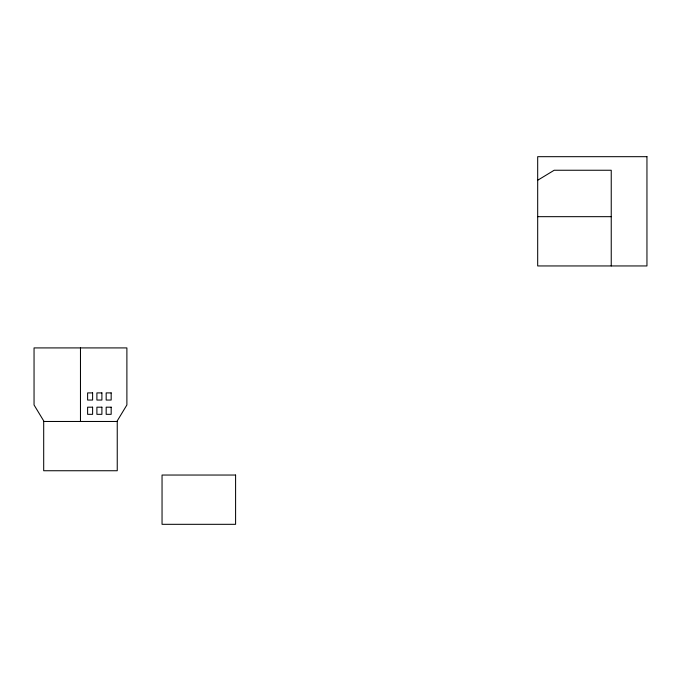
<?xml version="1.0" encoding="UTF-8"?>
<svg xmlns="http://www.w3.org/2000/svg" width="681" height="681" viewBox="0 0 681 681"><rect width="100%" height="100%" fill="white"/><g stroke="black" fill="none" stroke-linecap="round" stroke-linejoin="round"><path stroke-width="1.02" d="M116.894 421.471L126.887 404.965L126.887 347.914L34.05 347.914L34.05 404.965L44.044 421.471M537.684 180.252L554.189 170.25L611.24 170.25L611.24 265.948M537.684 216.669L611.24 216.669M80.469 347.914L80.469 421.471M646.95 156.681L537.684 156.681L537.684 265.948L646.95 265.948L646.95 156.681M92.607 392.903L87.611 392.903L87.611 400.045L92.607 400.045L92.607 392.903M101.895 392.903L96.898 392.903L96.898 400.045L101.895 400.045L101.895 392.903M111.173 392.903L106.176 392.903L106.176 400.045L111.173 400.045L111.173 392.903M92.607 407.187L87.611 407.187L87.611 414.329L92.607 414.329L92.607 407.187M101.895 407.187L96.898 407.187L96.898 414.329L101.895 414.329L101.895 407.187M111.173 407.187L106.176 407.187L106.176 414.329L111.173 414.329L111.173 407.187M117.243 421.471L43.695 421.471L43.695 470.741L117.243 470.741L117.243 421.471M235.592 475.04L162.044 475.04L162.044 524.319L235.592 524.319L235.592 475.04"/></g></svg>
